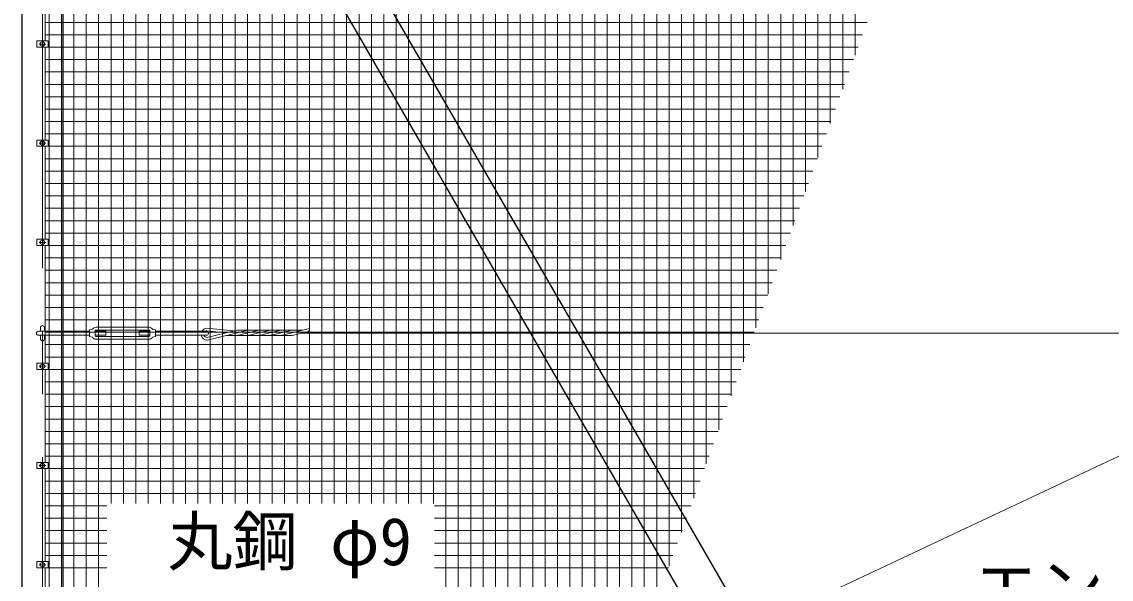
# Model space of a CAD drawing. Units: millimetres, scale not verified. Extents: x -12599 to 12601, y -8909 to 8911.
# Drawn here: x -10080 to -6785, y 160 to 1846 of the extents above; entities that cross this region are included whole.
import ezdxf
from ezdxf.enums import TextEntityAlignment as Align

# ---------------------------------------------------------------- set-up
doc = ezdxf.new("R2010")
doc.units = ezdxf.units.MM
doc.header["$LTSCALE"] = 30
doc.linetypes.add('USER1', pattern=[50.8, 31.75, -6.35, 6.35, -6.35])
for name, color, linetype, lineweight in [('0-0_D-BMK', 2, 'USER1', 13), ('0-1_D-STR1', 1, 'Continuous', 25), ('0-2_D-STR3', 3, 'Continuous', 13), ('0-7_D-STR-TXT', 7, 'Continuous', 13), ('0-9_D-STR2', 7, 'Continuous', 13)]:
    doc.layers.add(name, color=color, linetype=linetype, lineweight=lineweight)
doc.styles.add('ＭＳ ゴシック', font='')
doc.styles.get('ＭＳ ゴシック').set_extended_font_data('MS Gothic')

msp = doc.modelspace()

# ---------------------------------------------------------------- linework, layer by layer
at = {"layer": '0-0_D-BMK'}
for p, q in [((-10017.02, -1946.93), (-10017.02, 3955.07)), ((-10027.02, 1779.07), (-10007.02, 1779.07)), ((-10027.02, 1479.07), (-10007.02, 1479.07)), ((-10027.02, 1179.07), (-10007.02, 1179.07)), ((-10027.02, 804.07), (-10007.02, 804.07)), ((-10027.02, 504.07), (-10007.02, 504.07)), ((-10027.02, 204.07), (-10007.02, 204.07))]:
    msp.add_line(p, q, dxfattribs=at)
at = {"layer": '0-1_D-STR1'}
for p, q in [((-7278.52, -1030.93), (-9809.43, 3352.73)), ((-7403.52, -1064.43), (-9867.43, 3203.19)), ((-10079.52, 3154.07), (-10079.52, -1895.93)), ((-9954.52, -1895.93), (-9954.52, 3154.07))]:
    msp.add_line(p, q, dxfattribs=at)
at = {"layer": '0-2_D-STR3'}
for p, q in [((-9654.15, -827.72), (-852.93, 3311.4)), ((-10008.52, 1788.57), (-10008.52, 2069.57)), ((-10034.22, 1788.57), (-9999.82, 1788.57)), ((-10034.22, 1788.57), (-10034.22, 1769.57)), ((-10023.52, 1782.82), (-10017.02, 1786.57)), ((-10023.52, 1775.31), (-10023.52, 1782.82)), ((-10017.02, 1786.57), (-10010.52, 1782.82)), ((-10010.52, 1782.82), (-10010.52, 1775.31)), ((-9999.82, 1788.57), (-9999.82, 1769.57)), ((-10034.22, 1769.57), (-9999.82, 1769.57)), ((-10017.02, 1771.56), (-10023.52, 1775.31)), ((-10010.52, 1775.31), (-10017.02, 1771.56)), ((-10008.52, 1488.57), (-10008.52, 1769.57)), ((-10034.22, 1488.57), (-9999.82, 1488.57)), ((-10034.22, 1488.57), (-10034.22, 1469.57)), ((-10023.52, 1482.82), (-10017.02, 1486.57)), ((-10023.52, 1475.31), (-10023.52, 1482.82)), ((-10017.02, 1486.57), (-10010.52, 1482.82)), ((-10010.52, 1482.82), (-10010.52, 1475.31)), ((-9999.82, 1488.57), (-9999.82, 1469.57)), ((-10034.22, 1469.57), (-9999.82, 1469.57)), ((-10017.02, 1471.56), (-10023.52, 1475.31)), ((-10010.52, 1475.31), (-10017.02, 1471.56)), ((-10008.52, 1188.57), (-10008.52, 1469.57)), ((-10034.22, 1188.57), (-9999.82, 1188.57)), ((-10034.22, 1188.57), (-10034.22, 1169.57)), ((-10023.52, 1182.82), (-10017.02, 1186.57)), ((-10017.02, 1186.57), (-10010.52, 1182.82)), ((-9999.82, 1188.57), (-9999.82, 1169.57)), ((-10034.22, 1169.57), (-9999.82, 1169.57)), ((-10023.52, 1175.31), (-10023.52, 1182.82)), ((-10017.02, 1171.56), (-10023.52, 1175.31)), ((-10010.52, 1175.31), (-10017.02, 1171.56)), ((-10010.52, 1182.82), (-10010.52, 1175.31)), ((-10008.52, 813.57), (-10008.52, 1169.57)), ((-10029.02, 910.07), (-9875.02, 910.07)), ((-10029.02, 898.07), (-9875.02, 898.07)), ((-10023.02, 921.07), (-10023.02, 910.07)), ((-10023.02, 898.07), (-10023.02, 887.07)), ((-10011.02, 921.07), (-10011.02, 910.07)), ((-10011.02, 898.07), (-10011.02, 887.07)), ((-9875.02, 914.07), (-9867.22, 915.74)), ((-9875.02, 894.07), (-9875.02, 914.07)), ((-9875.02, 894.07), (-9867.22, 892.39)), ((-9858.02, 896.57), (-9858.02, 911.57)), ((-9858.02, 910.07), (-9825.02, 910.07)), ((-9856.02, 922.07), (-9694.02, 922.07)), ((-9856.02, 913.57), (-9694.02, 913.57)), ((-9856.02, 894.57), (-9694.02, 894.57)), ((-9725.02, 898.07), (-9725.02, 910.07)), ((-9725.02, 910.07), (-9692.02, 910.07)), ((-9725.02, 898.07), (-9692.02, 898.07)), ((-9692.02, 896.57), (-9692.02, 911.57)), ((-9675.02, 894.07), (-9682.82, 892.39)), ((-9675.02, 910.07), (-9521.02, 910.07)), ((-9675.02, 898.07), (-9521.02, 898.07)), ((-9520.16, 911.42), (-9462.49, 905.44)), ((-9519.94, 919.44), (-9439.62, 911.11)), ((-9518.76, 891.48), (-9433.1, 912.72)), ((-9517.52, 883.55), (-9399.86, 912.72)), ((-9263.95, 897.64), (-9460.67, 897.64)), ((-9230.1, 913.61), (-9425.88, 913.61)), ((-9423.87, 898.53), (-9366.62, 912.72)), ((-9390.63, 898.53), (-9333.38, 912.72)), ((-9357.39, 898.53), (-9300.14, 912.72)), ((-9324.15, 898.53), (-9266.9, 912.72)), ((-9290.91, 898.53), (-9209.09, 918.81)), ((-9257.67, 898.53), (-9212.99, 909.61)), ((-9235.33, 904.07), (2782.98, 904.07)), ((-9856.02, 886.07), (-9694.02, 886.07)), ((-10034.22, 813.57), (-9999.82, 813.57)), ((-10034.22, 813.57), (-10034.22, 794.57)), ((-10034.22, 794.57), (-9999.82, 794.57)), ((-10023.52, 807.82), (-10017.02, 811.57)), ((-10023.52, 800.31), (-10023.52, 807.82)), ((-10017.02, 796.56), (-10023.52, 800.31)), ((-10017.02, 811.57), (-10010.52, 807.82)), ((-10010.52, 800.31), (-10017.02, 796.56)), ((-10010.52, 807.82), (-10010.52, 800.31)), ((-10008.52, 513.57), (-10008.52, 794.57)), ((-9999.82, 813.57), (-9999.82, 794.57)), ((-10034.22, 513.57), (-9999.82, 513.57)), ((-10034.22, 513.57), (-10034.22, 494.57)), ((-10034.22, 494.57), (-9999.82, 494.57)), ((-10023.52, 507.82), (-10017.02, 511.57)), ((-10023.52, 500.31), (-10023.52, 507.82)), ((-10017.02, 496.56), (-10023.52, 500.31)), ((-10017.02, 511.57), (-10010.52, 507.82)), ((-10010.52, 500.31), (-10017.02, 496.56)), ((-10010.52, 507.82), (-10010.52, 500.31)), ((-10008.52, 213.57), (-10008.52, 494.57)), ((-9999.82, 513.57), (-9999.82, 494.57)), ((-10034.22, 213.57), (-9999.82, 213.57)), ((-10034.22, 213.57), (-10034.22, 194.57)), ((-10023.52, 207.82), (-10017.02, 211.57)), ((-10023.52, 200.31), (-10023.52, 207.82)), ((-10017.02, 196.56), (-10023.52, 200.31)), ((-10017.02, 211.57), (-10010.52, 207.82)), ((-10010.52, 200.31), (-10017.02, 196.56)), ((-10010.52, 207.82), (-10010.52, 200.31)), ((-9999.82, 213.57), (-9999.82, 194.57)), ((-10034.22, 194.57), (-9999.82, 194.57)), ((-10008.52, -86.43), (-10008.52, 194.57))]:
    msp.add_line(p, q, dxfattribs=at)
for points in [[(-9858.02, 898.07), (-9825.02, 898.07), (-9825.02, 910.07)], [(-9675.02, 894.07), (-9675.02, 914.07), (-9682.82, 915.74)]]:
    msp.add_lwpolyline(points, dxfattribs=at)
for centre in [(-10017.02, 1779.07), (-10017.02, 1479.07), (-10017.02, 1179.07), (-10017.02, 804.07), (-10017.02, 504.07), (-10017.02, 204.07)]:
    msp.add_circle(centre, 6.25, dxfattribs=at)
for centre, radius, start, end in [((-10017.02, 921.07), 6, 0, 180), ((-10029.02, 904.07), 6, 90, 270), ((-9868.06, 919.65), 4, 282.09925, 326.11888), ((-9868.06, 888.48), 4, 33.88112, 77.90075), ((-9856.02, 911.57), 10.5, 90, 146.11888), ((-9856.02, 896.57), 10.5, 213.88112, 270), ((-9856.02, 911.57), 2, 90, 180), ((-9856.02, 896.57), 2, 180, 270), ((-9694.02, 911.57), 10.5, 33.88112, 90), ((-9694.02, 911.57), 2, 0, 90), ((-9694.02, 896.57), 2, 270, 0), ((-9694.02, 896.57), 10.5, 270, 326.11888), ((-9681.98, 919.65), 4, 213.88112, 257.90075), ((-9681.98, 888.48), 4, 102.09925, 146.11888), ((-9519.14, 901.47), 18, 191.63319, 275.17572), ((-9519.14, 901.47), 18, 92.82496, 151.48944), ((-9519.14, 901.47), 10, 199.92759, 272.18972), ((-9519.14, 901.47), 10, 95.82544, 120.77566), ((-9521.02, 904.07), 6, 270, 90), ((-9425.88, 883.61), 30, 90, 103.92636), ((-9431.09, 927.64), 30, 270, 283.92645), ((-9392.64, 883.61), 30, 90, 103.92636), ((-9397.85, 927.64), 30, 270, 283.92645), ((-9359.4, 883.61), 30, 90, 103.92636), ((-9364.61, 927.64), 30, 270, 283.92645), ((-9326.16, 883.61), 30, 90, 103.92636), ((-9331.37, 927.64), 30, 270, 283.92645), ((-9292.92, 883.61), 30, 90, 103.92636), ((-9298.13, 927.64), 30, 270, 283.92645), ((-9259.68, 883.61), 30, 90, 103.92636), ((-9264.89, 927.64), 30, 270, 283.92645), ((-9276.36, 941.86), 71.11, 333.02173, 341.08588), ((-10017.02, 887.07), 6, 180, 0)]:
    msp.add_arc(centre, radius, start, end, dxfattribs=at)
at = {"layer": '0-9_D-STR2'}
for p, q in [((-9997.08, -1095.93), (-9997.08, 3804.07)), ((-9959.58, -1095.93), (-9959.58, 3804.07)), ((-9922.08, -1095.93), (-9922.08, 3804.07)), ((-9884.58, -1095.93), (-9884.58, 3804.07)), ((-9847.08, -1095.93), (-9847.08, 3804.07)), ((-9809.58, 388.89), (-9809.58, 3804.07)), ((-9772.08, 388.89), (-9772.08, 3804.07)), ((-9734.58, 388.89), (-9734.58, 3804.07)), ((-9697.08, 388.89), (-9697.08, 3804.07)), ((-9659.58, 388.89), (-9659.58, 3804.07)), ((-9622.08, 388.89), (-9622.08, 3804.07)), ((-9584.58, 388.89), (-9584.58, 3804.07)), ((-9547.08, 388.89), (-9547.08, 3804.07)), ((-9509.58, 388.89), (-9509.58, 3804.07)), ((-9472.08, 388.89), (-9472.08, 3804.07)), ((-9434.58, 388.89), (-9434.58, 3804.07)), ((-9397.08, 388.89), (-9397.08, 3804.07)), ((-9359.58, 388.89), (-9359.58, 3804.07)), ((-9322.08, 388.89), (-9322.08, 3804.07)), ((-9284.58, 388.89), (-9284.58, 3804.07)), ((-9247.08, 388.89), (-9247.08, 3804.07)), ((-9209.58, 388.89), (-9209.58, 3804.07)), ((-9172.08, 388.89), (-9172.08, 3804.07)), ((-9134.58, 388.89), (-9134.58, 3804.07)), ((-9097.08, 388.89), (-9097.08, 3804.07)), ((-9059.58, 388.89), (-9059.58, 3804.07)), ((-9022.08, 388.89), (-9022.08, 3804.07)), ((-8984.58, 388.89), (-8984.58, 3804.07)), ((-8947.08, 388.89), (-8947.08, 3804.07)), ((-8909.58, 388.89), (-8909.58, 3804.07)), ((-8872.08, 388.89), (-8872.08, 3804.07)), ((-8834.58, 388.89), (-8834.58, 3804.07)), ((-8797.08, -1095.93), (-8797.08, 3804.07)), ((-8759.58, -1095.93), (-8759.58, 3804.07)), ((-8722.08, -1095.93), (-8722.08, 3804.07)), ((-8684.58, -1095.93), (-8684.58, 3804.07)), ((-8647.08, -1095.93), (-8647.08, 3804.07)), ((-8609.58, -1095.93), (-8609.58, 3804.07)), ((-8572.08, -1036.79), (-8572.08, 3804.07)), ((-8534.58, -933.76), (-8534.58, 3804.07)), ((-8497.08, -830.73), (-8497.08, 3804.07)), ((-8459.58, -727.7), (-8459.58, 3804.07)), ((-8422.08, -624.67), (-8422.08, 3804.07)), ((-8384.58, -521.64), (-8384.58, 3804.07)), ((-8347.08, -418.61), (-8347.08, 3804.07)), ((-8309.58, -315.58), (-8309.58, 3804.07)), ((-8272.08, -212.55), (-8272.08, 3804.07)), ((-8234.58, -109.52), (-8234.58, 3804.07)), ((-8197.08, -6.49), (-8197.08, 3804.07)), ((-8159.58, 96.54), (-8159.58, 3804.07)), ((-8122.08, 199.57), (-8122.08, 3804.07)), ((-8084.58, 302.6), (-8084.58, 3804.07)), ((-8047.08, 405.63), (-8047.08, 3804.07)), ((-8009.58, 508.66), (-8009.58, 3804.07)), ((-7972.08, 611.69), (-7972.08, 3804.07)), ((-7934.58, 714.72), (-7934.58, 3804.07)), ((-7897.08, 817.75), (-7897.08, 3804.07)), ((-7859.58, 920.78), (-7859.58, 3804.07)), ((-7822.08, 1023.81), (-7822.08, 3804.07)), ((-7784.58, 1126.84), (-7784.58, 3804.07)), ((-7747.08, 1229.87), (-7747.08, 3804.07)), ((-7709.58, 1332.9), (-7709.58, 3804.07)), ((-7672.08, 1435.94), (-7672.08, 3804.07)), ((-7634.58, 1538.97), (-7634.58, 3804.07)), ((-7597.08, 1642), (-7597.08, 3804.07)), ((-7559.58, 1745.03), (-7559.58, 3804.07)), ((-10008.52, 1844.59), (-7523.35, 1844.59)), ((-10008.52, 1807.09), (-7536.99, 1807.09)), ((-10008.52, 1769.59), (-7550.64, 1769.59)), ((-10008.52, 1732.09), (-7564.29, 1732.09)), ((-10008.52, 1694.59), (-7577.94, 1694.59)), ((-10008.52, 1657.09), (-7591.59, 1657.09)), ((-10008.52, 1619.59), (-7605.24, 1619.59)), ((-10008.52, 1582.09), (-7618.89, 1582.09)), ((-10008.52, 1544.59), (-7632.54, 1544.59)), ((-10008.52, 1507.09), (-7646.19, 1507.09)), ((-10008.52, 1469.59), (-7659.83, 1469.59)), ((-10008.52, 1432.09), (-7673.48, 1432.09)), ((-10008.52, 1394.59), (-7687.13, 1394.59)), ((-10008.52, 1357.09), (-7700.78, 1357.09)), ((-10008.52, 1319.59), (-7714.43, 1319.59)), ((-10008.52, 1282.09), (-7728.08, 1282.09)), ((-10008.52, 1244.59), (-7741.73, 1244.59)), ((-10008.52, 1207.09), (-7755.38, 1207.09)), ((-10008.52, 1169.59), (-7769.03, 1169.59)), ((-10008.52, 1132.09), (-7782.67, 1132.09)), ((-10008.52, 1094.59), (-7796.32, 1094.59)), ((-10008.52, 1057.09), (-7809.97, 1057.09)), ((-10008.52, 1019.59), (-7823.62, 1019.59)), ((-10008.52, 982.09), (-7837.27, 982.09)), ((-10008.52, 944.59), (-7850.92, 944.59)), ((-10008.52, 907.09), (-7864.57, 907.09)), ((-10008.52, 869.59), (-7878.22, 869.59)), ((-10008.52, 832.09), (-7891.87, 832.09)), ((-10008.52, 794.59), (-7905.51, 794.59)), ((-10008.52, 757.09), (-7919.16, 757.09)), ((-10008.52, 719.59), (-7932.81, 719.59)), ((-10008.52, 682.09), (-7946.46, 682.09)), ((-10008.52, 644.59), (-7960.11, 644.59)), ((-10008.52, 607.09), (-7973.76, 607.09)), ((-10008.52, 569.59), (-7987.41, 569.59)), ((-10008.52, 532.09), (-8001.06, 532.09)), ((-10008.52, 494.59), (-8014.71, 494.59)), ((-10008.52, 457.09), (-8028.35, 457.09)), ((-10008.52, 419.59), (-8042, 419.59)), ((-10008.52, 382.09), (-9822.43, 382.09)), ((-8831.82, 382.09), (-8055.65, 382.09)), ((-10008.52, 344.59), (-9822.43, 344.59)), ((-8831.82, 344.59), (-8069.3, 344.59)), ((-10008.52, 307.09), (-9822.43, 307.09)), ((-8831.82, 307.09), (-8082.95, 307.09)), ((-10008.52, 269.59), (-9822.43, 269.59)), ((-8831.82, 269.59), (-8096.6, 269.59)), ((-10008.52, 232.09), (-9822.43, 232.09)), ((-8831.82, 232.09), (-8110.25, 232.09)), ((-10008.52, 194.59), (-9822.43, 194.59)), ((-8831.82, 194.59), (-8123.9, 194.59))]:
    msp.add_line(p, q, dxfattribs=at)

# ---------------------------------------------------------------- texts
at = {"layer": '0-7_D-STR-TXT', "style": 'ＭＳ ゴシック'}
for s, p in [('丸鋼 φ9', (-9638.81, 159.01)), ('エンドサポート □125x125x4.5', (-7201.4, 18.26))]:
    msp.add_text(s, height=144.3, dxfattribs=at).set_placement(p, align=Align.BOTTOM_LEFT)

doc.saveas('drawing.dxf')
